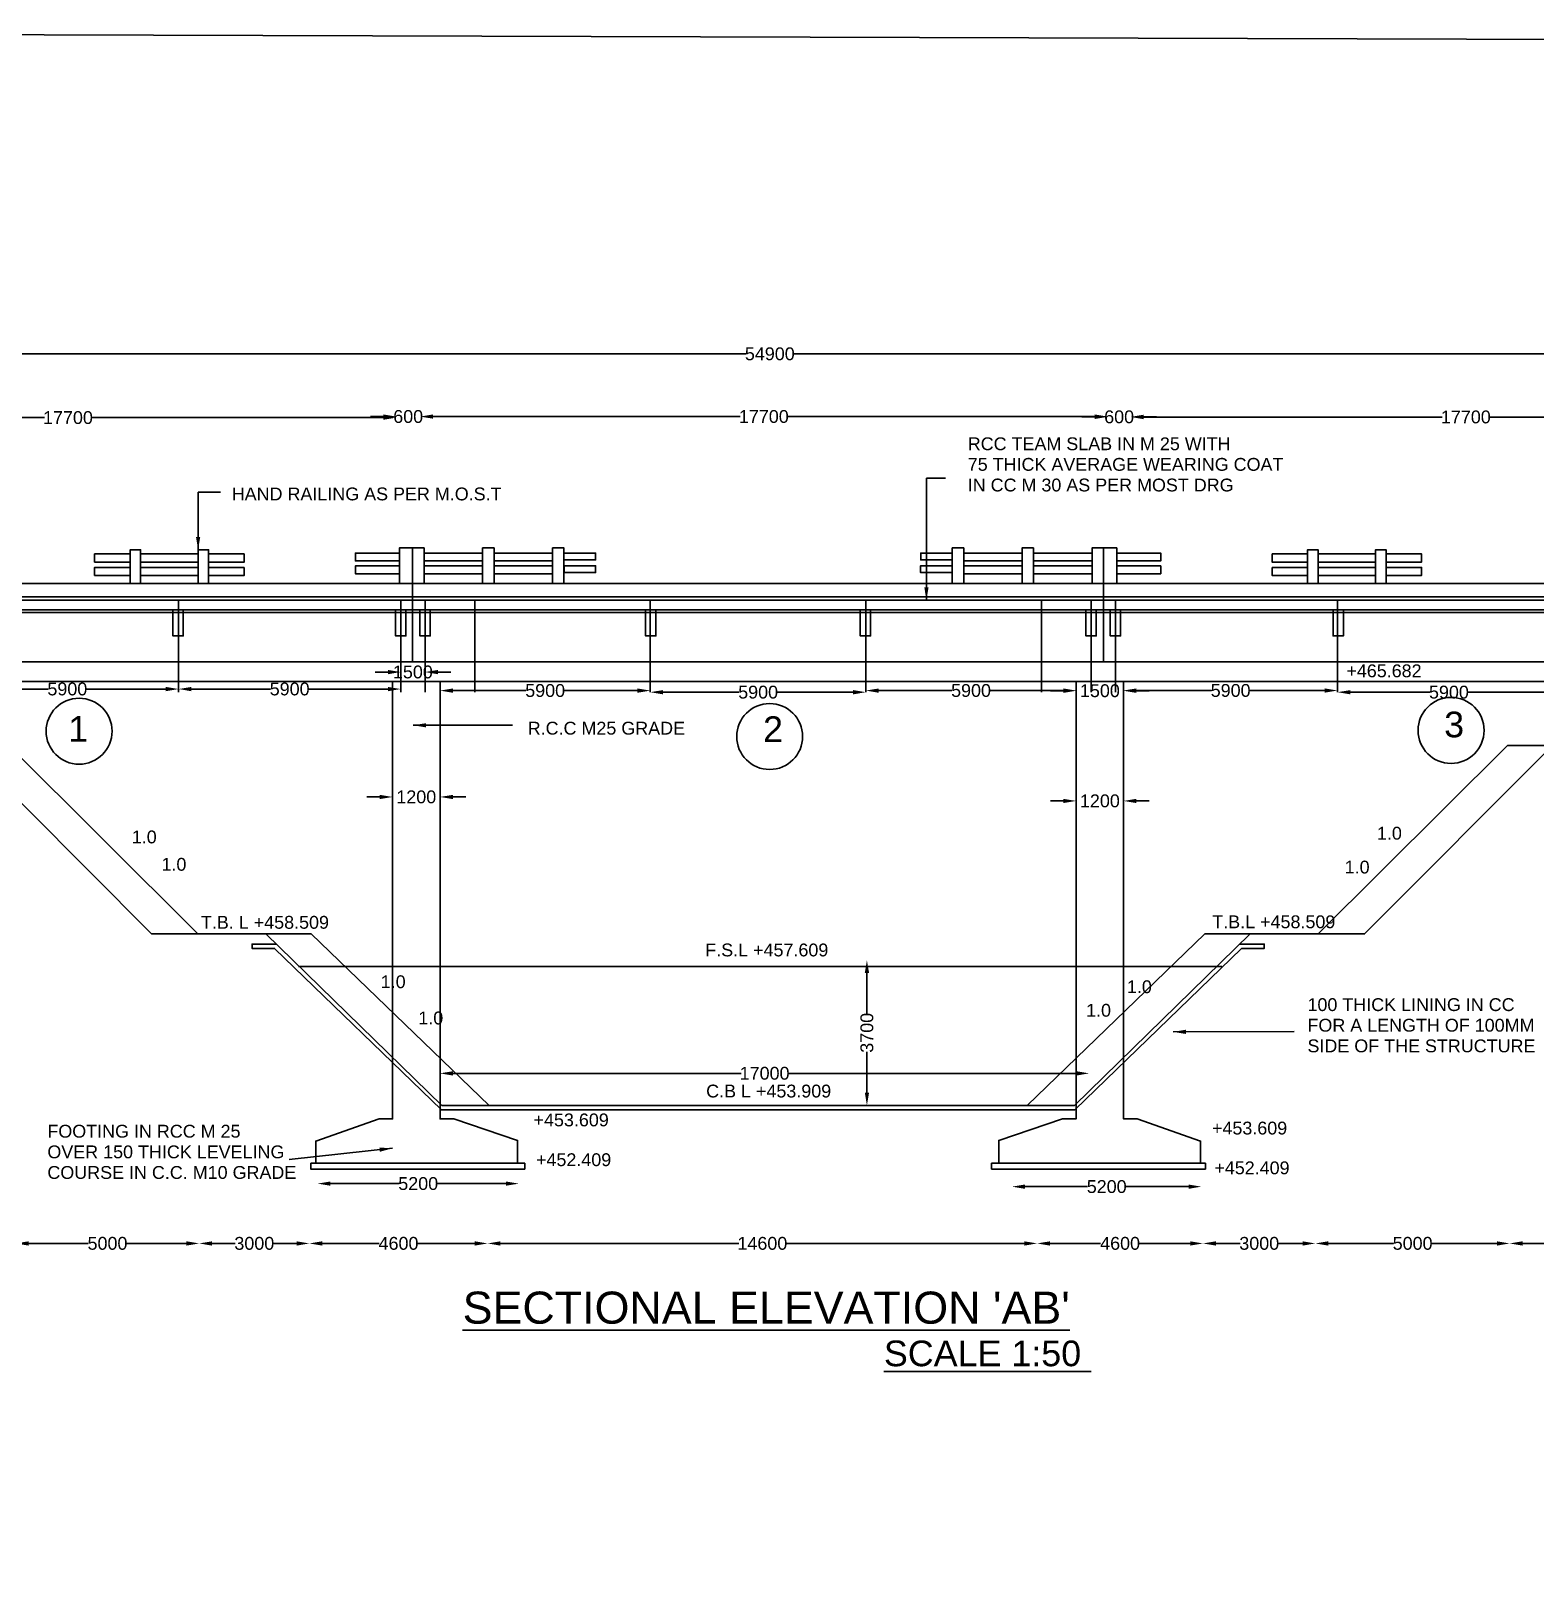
# Model space of a CAD drawing. Header units: millimetres. Extents: x 5124 to 2385548, y 2311 to 44314889.
# Drawn here: x 2377442 to 2379787, y 44312479 to 44314889 of the extents above; entities that cross this region are included whole.
import ezdxf

# ---------------------------------------------------------------- set-up
doc = ezdxf.new("R2010")
doc.units = ezdxf.units.MM
doc.header["$MEASUREMENT"] = 0
for name, color, linetype in [('DIMENSIONS', 7, 'Continuous'), ('DRAWING', 2, 'Continuous'), ('TEXT', 7, 'Continuous')]:
    doc.layers.add(name, color=color, linetype=linetype)
doc.styles.get("Standard").update_dxf_attribs({"font": 'arial.ttf', "height": 20})
doc.dimstyles.get("Standard").update_dxf_attribs({"dimtxt": 25, "dimasz": 20, "dimexe": 0.18, "dimexo": 0.0625, "dimgap": 0.09, "dimtad": 0, "dimdec": 0, "dimzin": 0, "dimdsep": 46, "dimtxsty": 'Standard', "dimcen": 0.09, "dimse1": 1, "dimse2": 1, "dimadec": 0, "dimazin": 0, "dimtfac": 1, "dimtdec": 0, "dimtofl": 0, "dimtmove": 0, "dimatfit": 3, "dimfxl": 1, "dimtolj": 1, "dimtzin": 0, "dimarcsym": 0})

# ---------------------------------------------------------------- blocks, each defined once
blk = doc.blocks.new('*D53')
at = {"layer": 'Defpoints', "color": 0, "transparency": 16777216}
for p in [(2376973.3, 44314381.4), (2380214.2, 44314385.5), (2380214.2, 44314381.4)]:
    blk.add_point(p, dxfattribs=at)
at = {"layer": 'DIMENSIONS', "color": 0, "lineweight": -2, "transparency": 16777216}
for p, q in [((2376993.3, 44314385.5), (2378556.1, 44314385.5)), ((2380194.2, 44314385.5), (2378631.4, 44314385.5))]:
    blk.add_line(p, q, dxfattribs=at)
at = {"layer": 'DIMENSIONS', "color": 0, "transparency": 16777216}
for points in [[(2376993.3, 44314388.8), (2376993.3, 44314382.2), (2376973.3, 44314385.5)], [(2380194.2, 44314388.8), (2380194.2, 44314382.2), (2380214.2, 44314385.5)]]:
    blk.add_solid(points, dxfattribs=at)
at = {"layer": 'DIMENSIONS', "color": 0, "transparency": 16777216, "insert": (2378593.7, 44314385.5), "char_height": 20, "attachment_point": 5}
blk.add_mtext('\\A1;54900', dxfattribs=at)
blk = doc.blocks.new('*D54')
at = {"layer": 'Defpoints', "color": 0, "transparency": 16777216}
for p in [(2376987.9, 44314283.5), (2378011.3, 44314286.1), (2378011.3, 44314283.5)]:
    blk.add_point(p, dxfattribs=at)
at = {"layer": 'DIMENSIONS', "color": 0, "lineweight": -2, "transparency": 16777216}
for p, q in [((2377007.9, 44314286.1), (2377462.8, 44314286.1)), ((2377991.3, 44314286.1), (2377536.3, 44314286.1))]:
    blk.add_line(p, q, dxfattribs=at)
at = {"layer": 'DIMENSIONS', "color": 0, "transparency": 16777216}
for points in [[(2377007.9, 44314289.5), (2377007.9, 44314282.8), (2376987.9, 44314286.1)], [(2377991.3, 44314289.5), (2377991.3, 44314282.8), (2378011.3, 44314286.1)]]:
    blk.add_solid(points, dxfattribs=at)
at = {"layer": 'DIMENSIONS', "color": 0, "transparency": 16777216, "insert": (2377499.6, 44314286.1), "char_height": 20, "attachment_point": 5}
blk.add_mtext('\\A1;17700', dxfattribs=at)
blk = doc.blocks.new('*D55')
at = {"layer": 'Defpoints', "color": 0, "transparency": 16777216}
for p in [(2378011.3, 44314283.5), (2378048.7, 44314287.8), (2378048.7, 44314283.5)]:
    blk.add_point(p, dxfattribs=at)
at = {"layer": 'DIMENSIONS', "color": 0, "lineweight": -2, "transparency": 16777216}
for p, q in [((2377991.3, 44314287.8), (2377971.3, 44314287.8)), ((2378068.7, 44314287.8), (2378088.7, 44314287.8))]:
    blk.add_line(p, q, dxfattribs=at)
at = {"layer": 'DIMENSIONS', "color": 0, "transparency": 16777216}
for points in [[(2377991.3, 44314291.1), (2377991.3, 44314284.5), (2378011.3, 44314287.8)], [(2378068.7, 44314291.1), (2378068.7, 44314284.5), (2378048.7, 44314287.8)]]:
    blk.add_solid(points, dxfattribs=at)
at = {"layer": 'DIMENSIONS', "color": 0, "transparency": 16777216, "insert": (2378030, 44314287.8), "char_height": 20, "attachment_point": 5}
blk.add_mtext('\\A1;600', dxfattribs=at)
blk = doc.blocks.new('*D56')
at = {"layer": 'Defpoints', "color": 0, "transparency": 16777216}
for p in [(2378048.7, 44314287.8), (2379120.1, 44314287.8), (2379120.1, 44314286.1)]:
    blk.add_point(p, dxfattribs=at)
at = {"layer": 'DIMENSIONS', "color": 0, "lineweight": -2, "transparency": 16777216}
for p, q in [((2378068.7, 44314287.8), (2378547.6, 44314287.8)), ((2379100.1, 44314287.8), (2378621.1, 44314287.8))]:
    blk.add_line(p, q, dxfattribs=at)
at = {"layer": 'DIMENSIONS', "color": 0, "transparency": 16777216}
for points in [[(2378068.7, 44314291.1), (2378068.7, 44314284.5), (2378048.7, 44314287.8)], [(2379100.1, 44314291.1), (2379100.1, 44314284.5), (2379120.1, 44314287.8)]]:
    blk.add_solid(points, dxfattribs=at)
at = {"layer": 'DIMENSIONS', "color": 0, "transparency": 16777216, "insert": (2378584.4, 44314287.8), "char_height": 20, "attachment_point": 5}
blk.add_mtext('\\A1;17700', dxfattribs=at)
blk = doc.blocks.new('*D57')
at = {"layer": 'Defpoints', "color": 0, "transparency": 16777216}
for p in [(2379120.1, 44314286.1), (2379156.6, 44314287.3), (2379156.6, 44314286.1)]:
    blk.add_point(p, dxfattribs=at)
at = {"layer": 'DIMENSIONS', "color": 0, "lineweight": -2, "transparency": 16777216}
for p, q in [((2379100.1, 44314287.3), (2379080.1, 44314287.3)), ((2379176.6, 44314287.3), (2379196.6, 44314287.3))]:
    blk.add_line(p, q, dxfattribs=at)
at = {"layer": 'DIMENSIONS', "color": 0, "transparency": 16777216}
for points in [[(2379100.1, 44314290.7), (2379100.1, 44314284), (2379120.1, 44314287.3)], [(2379176.6, 44314290.7), (2379176.6, 44314284), (2379156.6, 44314287.3)]]:
    blk.add_solid(points, dxfattribs=at)
at = {"layer": 'DIMENSIONS', "color": 0, "transparency": 16777216, "insert": (2379138.3, 44314287.3), "char_height": 20, "attachment_point": 5}
blk.add_mtext('\\A1;600', dxfattribs=at)
blk = doc.blocks.new('*D58')
at = {"layer": 'Defpoints', "color": 0, "transparency": 16777216}
for p in [(2379156.6, 44314286.1), (2380201.1, 44314287.1), (2380201.1, 44314286.1)]:
    blk.add_point(p, dxfattribs=at)
at = {"layer": 'DIMENSIONS', "color": 0, "lineweight": -2, "transparency": 16777216}
for p, q in [((2379176.6, 44314287.1), (2379642.1, 44314287.1)), ((2380181.1, 44314287.1), (2379715.6, 44314287.1))]:
    blk.add_line(p, q, dxfattribs=at)
at = {"layer": 'DIMENSIONS', "color": 0, "transparency": 16777216}
for points in [[(2379176.6, 44314290.4), (2379176.6, 44314283.7), (2379156.6, 44314287.1)], [(2380181.1, 44314290.4), (2380181.1, 44314283.7), (2380201.1, 44314287.1)]]:
    blk.add_solid(points, dxfattribs=at)
at = {"layer": 'DIMENSIONS', "color": 0, "transparency": 16777216, "insert": (2379678.8, 44314287.1), "char_height": 20, "attachment_point": 5}
blk.add_mtext('\\A1;17700', dxfattribs=at)
blk = doc.blocks.new('*D67')
at = {"layer": 'Defpoints', "color": 0, "transparency": 16777216}
for p in [(2377325.1, 44313863.1), (2377672.1, 44313863.1), (2377672.1, 44313858.2)]:
    blk.add_point(p, dxfattribs=at)
at = {"layer": 'DIMENSIONS', "color": 0, "lineweight": -2, "transparency": 16777216}
for p, q in [((2377345.1, 44313863.1), (2377468.7, 44313863.1)), ((2377652.1, 44313863.1), (2377528.5, 44313863.1))]:
    blk.add_line(p, q, dxfattribs=at)
at = {"layer": 'DIMENSIONS', "color": 0, "transparency": 16777216}
for points in [[(2377345.1, 44313866.4), (2377345.1, 44313859.7), (2377325.1, 44313863.1)], [(2377652.1, 44313866.4), (2377652.1, 44313859.7), (2377672.1, 44313863.1)]]:
    blk.add_solid(points, dxfattribs=at)
at = {"layer": 'DIMENSIONS', "color": 0, "transparency": 16777216, "insert": (2377498.6, 44313863.1), "char_height": 20, "attachment_point": 5}
blk.add_mtext('\\A1;5900', dxfattribs=at)
blk = doc.blocks.new('*D68')
at = {"layer": 'Defpoints', "color": 0, "transparency": 16777216}
for p in [(2377672.1, 44313863.1), (2378018.3, 44313863.1), (2378018.3, 44313863.1)]:
    blk.add_point(p, dxfattribs=at)
at = {"layer": 'DIMENSIONS', "color": 0, "lineweight": -2, "transparency": 16777216}
for p, q in [((2377692.1, 44313863.1), (2377815.3, 44313863.1)), ((2377998.3, 44313863.1), (2377875.1, 44313863.1))]:
    blk.add_line(p, q, dxfattribs=at)
at = {"layer": 'DIMENSIONS', "color": 0, "transparency": 16777216}
for points in [[(2377692.1, 44313866.4), (2377692.1, 44313859.7), (2377672.1, 44313863.1)], [(2377998.3, 44313866.4), (2377998.3, 44313859.7), (2378018.3, 44313863.1)]]:
    blk.add_solid(points, dxfattribs=at)
at = {"layer": 'DIMENSIONS', "color": 0, "transparency": 16777216, "insert": (2377845.2, 44313863.1), "char_height": 20, "attachment_point": 5}
blk.add_mtext('\\A1;5900', dxfattribs=at)
blk = doc.blocks.new('*D69')
at = {"layer": 'Defpoints', "color": 0, "transparency": 16777216}
for p in [(2378056.4, 44313889.6), (2378018.3, 44313863.1), (2378056.4, 44313863.1)]:
    blk.add_point(p, dxfattribs=at)
at = {"layer": 'DIMENSIONS', "color": 0, "lineweight": -2, "transparency": 16777216}
for p, q in [((2377998.3, 44313889.6), (2377978.3, 44313889.6)), ((2378076.4, 44313889.6), (2378096.4, 44313889.6))]:
    blk.add_line(p, q, dxfattribs=at)
at = {"layer": 'DIMENSIONS', "color": 0, "transparency": 16777216}
for points in [[(2377998.3, 44313892.9), (2377998.3, 44313886.2), (2378018.3, 44313889.6)], [(2378076.4, 44313892.9), (2378076.4, 44313886.2), (2378056.4, 44313889.6)]]:
    blk.add_solid(points, dxfattribs=at)
at = {"layer": 'DIMENSIONS', "color": 0, "transparency": 16777216, "insert": (2378037.3, 44313889.6), "char_height": 20, "attachment_point": 5}
blk.add_mtext('\\A1;1500', dxfattribs=at)
blk = doc.blocks.new('*D70')
at = {"layer": 'Defpoints', "color": 0, "transparency": 16777216}
for p in [(2378079.6, 44313875.1), (2378407.4, 44313875.1), (2378407.4, 44313860.7)]:
    blk.add_point(p, dxfattribs=at)
at = {"layer": 'DIMENSIONS', "color": 0, "lineweight": -2, "transparency": 16777216}
for p, q in [((2378099.6, 44313860.7), (2378213.6, 44313860.7)), ((2378387.4, 44313860.7), (2378273.4, 44313860.7))]:
    blk.add_line(p, q, dxfattribs=at)
at = {"layer": 'DIMENSIONS', "color": 0, "transparency": 16777216}
for points in [[(2378099.6, 44313864), (2378099.6, 44313857.3), (2378079.6, 44313860.7)], [(2378387.4, 44313864), (2378387.4, 44313857.3), (2378407.4, 44313860.7)]]:
    blk.add_solid(points, dxfattribs=at)
at = {"layer": 'DIMENSIONS', "color": 0, "transparency": 16777216, "insert": (2378243.5, 44313860.7), "char_height": 20, "attachment_point": 5}
blk.add_mtext('\\A1;5900', dxfattribs=at)
blk = doc.blocks.new('*D71')
at = {"layer": 'Defpoints', "color": 0, "transparency": 16777216}
for p in [(2378407.4, 44313860.7), (2378743.5, 44313860.7), (2378743.5, 44313858.2)]:
    blk.add_point(p, dxfattribs=at)
at = {"layer": 'DIMENSIONS', "color": 0, "lineweight": -2, "transparency": 16777216}
for p, q in [((2378427.4, 44313858.2), (2378545.6, 44313858.2)), ((2378723.5, 44313858.2), (2378605.4, 44313858.2))]:
    blk.add_line(p, q, dxfattribs=at)
at = {"layer": 'DIMENSIONS', "color": 0, "transparency": 16777216}
for points in [[(2378427.4, 44313861.5), (2378427.4, 44313854.8), (2378407.4, 44313858.2)], [(2378723.5, 44313861.5), (2378723.5, 44313854.8), (2378743.5, 44313858.2)]]:
    blk.add_solid(points, dxfattribs=at)
at = {"layer": 'DIMENSIONS', "color": 0, "transparency": 16777216, "insert": (2378575.5, 44313858.2), "char_height": 20, "attachment_point": 5}
blk.add_mtext('\\A1;5900', dxfattribs=at)
blk = doc.blocks.new('*D72')
at = {"layer": 'Defpoints', "color": 0, "transparency": 16777216}
for p in [(2379071.3, 44313860.7), (2378743.5, 44313858.2), (2379071.3, 44313858.2)]:
    blk.add_point(p, dxfattribs=at)
at = {"layer": 'DIMENSIONS', "color": 0, "lineweight": -2, "transparency": 16777216}
for p, q in [((2378763.5, 44313860.7), (2378877.5, 44313860.7)), ((2379051.3, 44313860.7), (2378937.3, 44313860.7))]:
    blk.add_line(p, q, dxfattribs=at)
at = {"layer": 'DIMENSIONS', "color": 0, "transparency": 16777216}
for points in [[(2378763.5, 44313864), (2378763.5, 44313857.3), (2378743.5, 44313860.7)], [(2379051.3, 44313864), (2379051.3, 44313857.3), (2379071.3, 44313860.7)]]:
    blk.add_solid(points, dxfattribs=at)
at = {"layer": 'DIMENSIONS', "color": 0, "transparency": 16777216, "insert": (2378907.4, 44313860.7), "char_height": 20, "attachment_point": 5}
blk.add_mtext('\\A1;5900', dxfattribs=at)
blk = doc.blocks.new('*D73')
at = {"layer": 'Defpoints', "color": 0, "transparency": 16777216}
for p in [(2379145.3, 44313860.4), (2379071.3, 44313858.2), (2379145.3, 44313858.2)]:
    blk.add_point(p, dxfattribs=at)
at = {"layer": 'DIMENSIONS', "color": 0, "lineweight": -2, "transparency": 16777216}
for p, q in [((2379051.3, 44313860.4), (2379031.3, 44313860.4)), ((2379165.3, 44313860.4), (2379185.3, 44313860.4))]:
    blk.add_line(p, q, dxfattribs=at)
at = {"layer": 'DIMENSIONS', "color": 0, "transparency": 16777216}
for points in [[(2379051.3, 44313863.7), (2379051.3, 44313857.1), (2379071.3, 44313860.4)], [(2379165.3, 44313863.7), (2379165.3, 44313857.1), (2379145.3, 44313860.4)]]:
    blk.add_solid(points, dxfattribs=at)
at = {"layer": 'DIMENSIONS', "color": 0, "transparency": 16777216, "insert": (2379108.3, 44313860.4), "char_height": 20, "attachment_point": 5}
blk.add_mtext('\\A1;1500', dxfattribs=at)
blk = doc.blocks.new('*D74')
at = {"layer": 'Defpoints', "color": 0, "transparency": 16777216}
for p in [(2379145.3, 44313860.4), (2379478.9, 44313860.8), (2379478.9, 44313860.4)]:
    blk.add_point(p, dxfattribs=at)
at = {"layer": 'DIMENSIONS', "color": 0, "lineweight": -2, "transparency": 16777216}
for p, q in [((2379165.3, 44313860.8), (2379282.2, 44313860.8)), ((2379458.9, 44313860.8), (2379342, 44313860.8))]:
    blk.add_line(p, q, dxfattribs=at)
at = {"layer": 'DIMENSIONS', "color": 0, "transparency": 16777216}
for points in [[(2379165.3, 44313864.1), (2379165.3, 44313857.5), (2379145.3, 44313860.8)], [(2379458.9, 44313864.1), (2379458.9, 44313857.5), (2379478.9, 44313860.8)]]:
    blk.add_solid(points, dxfattribs=at)
at = {"layer": 'DIMENSIONS', "color": 0, "transparency": 16777216, "insert": (2379312.1, 44313860.8), "char_height": 20, "attachment_point": 5}
blk.add_mtext('\\A1;5900', dxfattribs=at)
blk = doc.blocks.new('*D75')
at = {"layer": 'Defpoints', "color": 0, "transparency": 16777216}
for p in [(2379478.9, 44313860.8), (2379825.9, 44313860.8), (2379825.9, 44313858.2)]:
    blk.add_point(p, dxfattribs=at)
at = {"layer": 'DIMENSIONS', "color": 0, "lineweight": -2, "transparency": 16777216}
for p, q in [((2379498.9, 44313858.2), (2379622.4, 44313858.2)), ((2379805.9, 44313858.2), (2379682.3, 44313858.2))]:
    blk.add_line(p, q, dxfattribs=at)
at = {"layer": 'DIMENSIONS', "color": 0, "transparency": 16777216}
for points in [[(2379498.9, 44313861.5), (2379498.9, 44313854.8), (2379478.9, 44313858.2)], [(2379805.9, 44313861.5), (2379805.9, 44313854.8), (2379825.9, 44313858.2)]]:
    blk.add_solid(points, dxfattribs=at)
at = {"layer": 'DIMENSIONS', "color": 0, "transparency": 16777216, "insert": (2379652.4, 44313858.2), "char_height": 20, "attachment_point": 5}
blk.add_mtext('\\A1;5900', dxfattribs=at)
blk = doc.blocks.new('*D156')
at = {"layer": 'Defpoints', "color": 0, "transparency": 16777216}
for p in [(2377418.3, 44313000.4), (2377704.2, 44313000.4), (2377704.2, 44312999)]:
    blk.add_point(p, dxfattribs=at)
at = {"layer": 'DIMENSIONS', "color": 0, "lineweight": -2, "transparency": 16777216}
for p, q in [((2377438.3, 44312999), (2377531.3, 44312999)), ((2377684.2, 44312999), (2377591.2, 44312999))]:
    blk.add_line(p, q, dxfattribs=at)
at = {"layer": 'DIMENSIONS', "color": 0, "transparency": 16777216}
for points in [[(2377438.3, 44313002.3), (2377438.3, 44312995.6), (2377418.3, 44312999)], [(2377684.2, 44313002.3), (2377684.2, 44312995.6), (2377704.2, 44312999)]]:
    blk.add_solid(points, dxfattribs=at)
at = {"layer": 'DIMENSIONS', "color": 0, "transparency": 16777216, "insert": (2377561.2, 44312999), "char_height": 20, "attachment_point": 5}
blk.add_mtext('\\A1;5000', dxfattribs=at)
blk = doc.blocks.new('*D157')
at = {"layer": 'Defpoints', "color": 0, "transparency": 16777216}
for p in [(2377704.2, 44312999), (2377876, 44312999), (2377876, 44312999)]:
    blk.add_point(p, dxfattribs=at)
at = {"layer": 'DIMENSIONS', "color": 0, "lineweight": -2, "transparency": 16777216}
for p, q in [((2377724.2, 44312999), (2377760.2, 44312999)), ((2377856, 44312999), (2377820.1, 44312999))]:
    blk.add_line(p, q, dxfattribs=at)
at = {"layer": 'DIMENSIONS', "color": 0, "transparency": 16777216}
for points in [[(2377724.2, 44313002.3), (2377724.2, 44312995.6), (2377704.2, 44312999)], [(2377856, 44313002.3), (2377856, 44312995.6), (2377876, 44312999)]]:
    blk.add_solid(points, dxfattribs=at)
at = {"layer": 'DIMENSIONS', "color": 0, "transparency": 16777216, "insert": (2377790.1, 44312999), "char_height": 20, "attachment_point": 5}
blk.add_mtext('\\A1;3000', dxfattribs=at)
blk = doc.blocks.new('*D158')
at = {"layer": 'Defpoints', "color": 0, "transparency": 16777216}
for p in [(2377876, 44312999), (2378153.8, 44312999), (2378153.8, 44312999)]:
    blk.add_point(p, dxfattribs=at)
at = {"layer": 'DIMENSIONS', "color": 0, "lineweight": -2, "transparency": 16777216}
for p, q in [((2377896, 44312999), (2377984.6, 44312999)), ((2378133.8, 44312999), (2378045.2, 44312999))]:
    blk.add_line(p, q, dxfattribs=at)
at = {"layer": 'DIMENSIONS', "color": 0, "transparency": 16777216}
for points in [[(2377896, 44313002.3), (2377896, 44312995.6), (2377876, 44312999)], [(2378133.8, 44313002.3), (2378133.8, 44312995.6), (2378153.8, 44312999)]]:
    blk.add_solid(points, dxfattribs=at)
at = {"layer": 'DIMENSIONS', "color": 0, "transparency": 16777216, "insert": (2378014.9, 44312999), "char_height": 20, "attachment_point": 5}
blk.add_mtext('\\A1;4600', dxfattribs=at)
blk = doc.blocks.new('*D159')
at = {"layer": 'Defpoints', "color": 0, "transparency": 16777216}
for p in [(2378153.8, 44312999), (2379010.5, 44312999), (2379010.5, 44312999)]:
    blk.add_point(p, dxfattribs=at)
at = {"layer": 'DIMENSIONS', "color": 0, "lineweight": -2, "transparency": 16777216}
for p, q in [((2378173.8, 44312999), (2378545.4, 44312999)), ((2378990.5, 44312999), (2378618.9, 44312999))]:
    blk.add_line(p, q, dxfattribs=at)
at = {"layer": 'DIMENSIONS', "color": 0, "transparency": 16777216}
for points in [[(2378173.8, 44313002.3), (2378173.8, 44312995.6), (2378153.8, 44312999)], [(2378990.5, 44313002.3), (2378990.5, 44312995.6), (2379010.5, 44312999)]]:
    blk.add_solid(points, dxfattribs=at)
at = {"layer": 'DIMENSIONS', "color": 0, "transparency": 16777216, "insert": (2378582.1, 44312999), "char_height": 20, "attachment_point": 5}
blk.add_mtext('\\A1;14600', dxfattribs=at)
blk = doc.blocks.new('*D160')
at = {"layer": 'Defpoints', "color": 0, "transparency": 16777216}
for p in [(2379010.5, 44312999), (2379269.1, 44312999), (2379269.1, 44312999)]:
    blk.add_point(p, dxfattribs=at)
at = {"layer": 'DIMENSIONS', "color": 0, "lineweight": -2, "transparency": 16777216}
for p, q in [((2379030.5, 44312999), (2379109.5, 44312999)), ((2379249.1, 44312999), (2379170.1, 44312999))]:
    blk.add_line(p, q, dxfattribs=at)
at = {"layer": 'DIMENSIONS', "color": 0, "transparency": 16777216}
for points in [[(2379030.5, 44313002.3), (2379030.5, 44312995.6), (2379010.5, 44312999)], [(2379249.1, 44313002.3), (2379249.1, 44312995.6), (2379269.1, 44312999)]]:
    blk.add_solid(points, dxfattribs=at)
at = {"layer": 'DIMENSIONS', "color": 0, "transparency": 16777216, "insert": (2379139.8, 44312999), "char_height": 20, "attachment_point": 5}
blk.add_mtext('\\A1;4600', dxfattribs=at)
blk = doc.blocks.new('*D161')
at = {"layer": 'Defpoints', "color": 0, "transparency": 16777216}
for p in [(2379269.1, 44312999), (2379444.3, 44312999), (2379444.3, 44312999)]:
    blk.add_point(p, dxfattribs=at)
at = {"layer": 'DIMENSIONS', "color": 0, "lineweight": -2, "transparency": 16777216}
for p, q in [((2379289.1, 44312999), (2379326.8, 44312999)), ((2379424.3, 44312999), (2379386.6, 44312999))]:
    blk.add_line(p, q, dxfattribs=at)
at = {"layer": 'DIMENSIONS', "color": 0, "transparency": 16777216}
for points in [[(2379289.1, 44313002.3), (2379289.1, 44312995.6), (2379269.1, 44312999)], [(2379424.3, 44313002.3), (2379424.3, 44312995.6), (2379444.3, 44312999)]]:
    blk.add_solid(points, dxfattribs=at)
at = {"layer": 'DIMENSIONS', "color": 0, "transparency": 16777216, "insert": (2379356.7, 44312999), "char_height": 20, "attachment_point": 5}
blk.add_mtext('\\A1;3000', dxfattribs=at)
blk = doc.blocks.new('*D162')
at = {"layer": 'Defpoints', "color": 0, "transparency": 16777216}
for p in [(2379444.3, 44312999), (2379747.2, 44312999), (2379747.2, 44312999)]:
    blk.add_point(p, dxfattribs=at)
at = {"layer": 'DIMENSIONS', "color": 0, "lineweight": -2, "transparency": 16777216}
for p, q in [((2379464.3, 44312999), (2379565.9, 44312999)), ((2379727.2, 44312999), (2379625.7, 44312999))]:
    blk.add_line(p, q, dxfattribs=at)
at = {"layer": 'DIMENSIONS', "color": 0, "transparency": 16777216}
for points in [[(2379464.3, 44313002.3), (2379464.3, 44312995.6), (2379444.3, 44312999)], [(2379727.2, 44313002.3), (2379727.2, 44312995.6), (2379747.2, 44312999)]]:
    blk.add_solid(points, dxfattribs=at)
at = {"layer": 'DIMENSIONS', "color": 0, "transparency": 16777216, "insert": (2379595.8, 44312999), "char_height": 20, "attachment_point": 5}
blk.add_mtext('\\A1;5000', dxfattribs=at)
blk = doc.blocks.new('*D163')
at = {"layer": 'Defpoints', "color": 0, "transparency": 16777216}
for p in [(2379747.2, 44312999), (2379918.8, 44312999), (2379918.8, 44312999)]:
    blk.add_point(p, dxfattribs=at)
at = {"layer": 'DIMENSIONS', "color": 0, "lineweight": -2, "transparency": 16777216}
for p, q in [((2379767.2, 44312999), (2379803.1, 44312999)), ((2379898.8, 44312999), (2379862.9, 44312999))]:
    blk.add_line(p, q, dxfattribs=at)
at = {"layer": 'DIMENSIONS', "color": 0, "transparency": 16777216}
for points in [[(2379767.2, 44313002.3), (2379767.2, 44312995.6), (2379747.2, 44312999)], [(2379898.8, 44313002.3), (2379898.8, 44312995.6), (2379918.8, 44312999)]]:
    blk.add_solid(points, dxfattribs=at)
at = {"layer": 'DIMENSIONS', "color": 0, "transparency": 16777216, "insert": (2379833, 44312999), "char_height": 20, "attachment_point": 5}
blk.add_mtext('\\A1;3000', dxfattribs=at)
blk = doc.blocks.new('*D165')
at = {"layer": 'Defpoints', "color": 0, "transparency": 16777216}
for p in [(2378971.4, 44313089), (2379266.5, 44313089), (2379266.5, 44313087.5)]:
    blk.add_point(p, dxfattribs=at)
at = {"layer": 'DIMENSIONS', "color": 0, "lineweight": -2, "transparency": 16777216}
for p, q in [((2378991.4, 44313087.5), (2379089, 44313087.5)), ((2379246.5, 44313087.5), (2379148.9, 44313087.5))]:
    blk.add_line(p, q, dxfattribs=at)
at = {"layer": 'DIMENSIONS', "color": 0, "transparency": 16777216}
for points in [[(2378991.4, 44313090.8), (2378991.4, 44313084.1), (2378971.4, 44313087.5)], [(2379246.5, 44313090.8), (2379246.5, 44313084.1), (2379266.5, 44313087.5)]]:
    blk.add_solid(points, dxfattribs=at)
at = {"layer": 'DIMENSIONS', "color": 0, "transparency": 16777216, "insert": (2379118.9, 44313087.5), "char_height": 20, "attachment_point": 5}
blk.add_mtext('\\A1;5200', dxfattribs=at)
blk = doc.blocks.new('*D166')
at = {"layer": 'Defpoints', "color": 0, "transparency": 16777216}
for p in [(2378005.6, 44313694.9), (2378079.6, 44313694.9), (2378079.6, 44313694.9)]:
    blk.add_point(p, dxfattribs=at)
at = {"layer": 'DIMENSIONS', "color": 0, "lineweight": -2, "transparency": 16777216}
for p, q in [((2377985.6, 44313694.9), (2377965.6, 44313694.9)), ((2378099.6, 44313694.9), (2378119.6, 44313694.9))]:
    blk.add_line(p, q, dxfattribs=at)
at = {"layer": 'DIMENSIONS', "color": 0, "transparency": 16777216}
for points in [[(2377985.6, 44313698.2), (2377985.6, 44313691.6), (2378005.6, 44313694.9)], [(2378099.6, 44313698.2), (2378099.6, 44313691.6), (2378079.6, 44313694.9)]]:
    blk.add_solid(points, dxfattribs=at)
at = {"layer": 'DIMENSIONS', "color": 0, "transparency": 16777216, "insert": (2378042.6, 44313694.9), "char_height": 20, "attachment_point": 5}
blk.add_mtext('\\A1;1200', dxfattribs=at)
blk = doc.blocks.new('*D168')
at = {"layer": 'Defpoints', "color": 0, "transparency": 16777216}
for p in [(2377888.8, 44313092.2), (2378202.3, 44313092.2), (2378202.3, 44313092.2)]:
    blk.add_point(p, dxfattribs=at)
at = {"layer": 'DIMENSIONS', "color": 0, "lineweight": -2, "transparency": 16777216}
for p, q in [((2377908.8, 44313092.2), (2378015.7, 44313092.2)), ((2378182.3, 44313092.2), (2378075.5, 44313092.2))]:
    blk.add_line(p, q, dxfattribs=at)
at = {"layer": 'DIMENSIONS', "color": 0, "transparency": 16777216}
for points in [[(2377908.8, 44313095.6), (2377908.8, 44313088.9), (2377888.8, 44313092.2)], [(2378182.3, 44313095.6), (2378182.3, 44313088.9), (2378202.3, 44313092.2)]]:
    blk.add_solid(points, dxfattribs=at)
at = {"layer": 'DIMENSIONS', "color": 0, "transparency": 16777216, "insert": (2378045.6, 44313092.2), "char_height": 20, "attachment_point": 5}
blk.add_mtext('\\A1;5200', dxfattribs=at)
blk = doc.blocks.new('*D170')
at = {"layer": 'Defpoints', "color": 0, "transparency": 16777216}
for p in [(2379071.3, 44313696.8), (2379145.3, 44313696.8), (2379145.3, 44313688.7)]:
    blk.add_point(p, dxfattribs=at)
at = {"layer": 'DIMENSIONS', "color": 0, "lineweight": -2, "transparency": 16777216}
for p, q in [((2379051.3, 44313688.7), (2379031.3, 44313688.7)), ((2379165.3, 44313688.7), (2379185.3, 44313688.7))]:
    blk.add_line(p, q, dxfattribs=at)
at = {"layer": 'DIMENSIONS', "color": 0, "transparency": 16777216}
for points in [[(2379051.3, 44313692), (2379051.3, 44313685.4), (2379071.3, 44313688.7)], [(2379165.3, 44313692), (2379165.3, 44313685.4), (2379145.3, 44313688.7)]]:
    blk.add_solid(points, dxfattribs=at)
at = {"layer": 'DIMENSIONS', "color": 0, "transparency": 16777216, "insert": (2379108.3, 44313688.7), "char_height": 20, "attachment_point": 5}
blk.add_mtext('\\A1;1200', dxfattribs=at)
blk = doc.blocks.new('*D173')
at = {"layer": 'Defpoints', "color": 0, "transparency": 16777216}
for p in [(2379091.7, 44313264.1), (2379091.7, 44313260.4), (2378079.6, 44313254.3)]:
    blk.add_point(p, dxfattribs=at)
at = {"layer": 'DIMENSIONS', "color": 0, "lineweight": -2, "transparency": 16777216}
for p, q in [((2378099.6, 44313264.1), (2378548.9, 44313264.1)), ((2379071.7, 44313264.1), (2378622.4, 44313264.1))]:
    blk.add_line(p, q, dxfattribs=at)
at = {"layer": 'DIMENSIONS', "color": 0, "transparency": 16777216}
for points in [[(2378099.6, 44313267.4), (2378099.6, 44313260.7), (2378079.6, 44313264.1)], [(2379071.7, 44313267.4), (2379071.7, 44313260.7), (2379091.7, 44313264.1)]]:
    blk.add_solid(points, dxfattribs=at)
at = {"layer": 'DIMENSIONS', "color": 0, "transparency": 16777216, "insert": (2378585.6, 44313264.1), "char_height": 20, "attachment_point": 5}
blk.add_mtext('\\A1;17000', dxfattribs=at)
blk = doc.blocks.new('*D174')
at = {"layer": 'Defpoints', "color": 0, "transparency": 16777216}
for p in [(2378745.1, 44313440.5), (2378745.1, 44313440.5), (2378745.1, 44313214.2)]:
    blk.add_point(p, dxfattribs=at)
at = {"layer": 'DIMENSIONS', "color": 0, "lineweight": -2, "transparency": 16777216}
for p, q in [((2378745.1, 44313420.5), (2378745.1, 44313357.3)), ((2378745.1, 44313234.2), (2378745.1, 44313297.4))]:
    blk.add_line(p, q, dxfattribs=at)
at = {"layer": 'DIMENSIONS', "color": 0, "transparency": 16777216}
for points in [[(2378741.8, 44313420.5), (2378748.5, 44313420.5), (2378745.1, 44313440.5)], [(2378741.8, 44313234.2), (2378748.5, 44313234.2), (2378745.1, 44313214.2)]]:
    blk.add_solid(points, dxfattribs=at)
at = {"layer": 'DIMENSIONS', "color": 0, "transparency": 16777216, "insert": (2378745.1, 44313327.3), "char_height": 20, "attachment_point": 5, "rotation": 90}
blk.add_mtext('\\A1;3700', dxfattribs=at)

msp = doc.modelspace()

# ---------------------------------------------------------------- linework, layer by layer
at = {"layer": 'DIMENSIONS'}
msp.add_lwpolyline([(2377858.8, 44313430.4), (2379298.3, 44313430.4)], dxfattribs=at)
at = {"layer": 'DIMENSIONS', "color": 0}
for centre in [(2377516.9, 44313797.4), (2378593.5, 44313789.1), (2379655.7, 44313798.7)]:
    msp.add_circle(centre, 51.4, dxfattribs=at)
at = {"layer": 'DRAWING', "color": 0}
for points in [[(2375415.1, 44314888.9), (2385479.1, 44314858.4), (2385479.1, 44308548.7), (2375415.1, 44308579.2)], [(2377596.6, 44314027.6), (2377612.9, 44314027.6), (2377612.9, 44314080.1), (2377596.6, 44314080.1)], [(2377702.5, 44314027.6), (2377718.8, 44314027.6), (2377718.8, 44314080.1), (2377702.5, 44314080.1)], [(2378036.9, 44314083.2), (2378016.2, 44314083.2), (2378016.2, 44314027.6), (2378036.9, 44314027.6)], [(2378036.9, 44314083.2), (2378054.8, 44314083.2), (2378054.8, 44314027.6), (2378036.9, 44314027.6)], [(2378145.9, 44314083.2), (2378163.8, 44314083.2), (2378163.8, 44314027.6), (2378145.9, 44314027.6)], [(2378254.9, 44314083.1), (2378272.8, 44314083.1), (2378272.8, 44314027.6), (2378254.9, 44314027.6)], [(2378896, 44314083.1), (2378878.1, 44314083.1), (2378878.1, 44314027.6), (2378896, 44314027.6)], [(2379005, 44314083.2), (2378987.1, 44314083.2), (2378987.1, 44314027.6), (2379005, 44314027.6)], [(2379114, 44314083.2), (2379096.1, 44314083.2), (2379096.1, 44314027.6), (2379114, 44314027.6)], [(2379114, 44314083.2), (2379134.7, 44314083.2), (2379134.7, 44314027.6), (2379114, 44314027.6)], [(2379448.5, 44314027.6), (2379432.1, 44314027.6), (2379432.1, 44314080.1), (2379448.5, 44314080.1)], [(2379554.4, 44314027.6), (2379538, 44314027.6), (2379538, 44314080.1), (2379554.4, 44314080.1)], [(2377596.6, 44314073.7), (2377541.1, 44314073.7), (2377541.1, 44314061.1), (2377596.6, 44314061.1)], [(2377596.6, 44314052.8), (2377541.1, 44314052.8), (2377541.1, 44314040.1), (2377596.6, 44314040.1)], [(2377774.3, 44314073.7), (2377718.8, 44314073.7), (2377718.8, 44314061.1), (2377774.3, 44314061.1)], [(2377774.3, 44314052.8), (2377718.8, 44314052.8), (2377718.8, 44314040.1), (2377774.3, 44314040.1)], [(2378016.2, 44314075.1), (2377947.8, 44314075.1), (2377947.8, 44314062.9), (2378016.2, 44314062.9)], [(2378016.2, 44314054.9), (2377947.8, 44314054.9), (2377947.8, 44314042.7), (2378016.2, 44314042.7)], [(2378145.9, 44314075.1), (2378054.8, 44314075.1), (2378054.8, 44314062.9), (2378145.9, 44314062.9)], [(2378145.9, 44314055.4), (2378054.8, 44314054.9), (2378054.8, 44314042.7), (2378145.9, 44314042.7)], [(2378254.9, 44314075.1), (2378163.8, 44314075.1), (2378163.8, 44314062.9), (2378254.9, 44314062.9)], [(2378254.9, 44314055.4), (2378163.8, 44314054.9), (2378163.8, 44314042.7), (2378254.9, 44314042.7)], [(2378272.8, 44314075.1), (2378322, 44314075.1), (2378322, 44314064.3), (2378272.8, 44314064.3)], [(2378272.9, 44314055.4), (2378322.1, 44314055.4), (2378322.1, 44314044.6), (2378272.9, 44314044.6)], [(2378878, 44314055.4), (2378828.8, 44314055.4), (2378828.8, 44314044.6), (2378878, 44314044.6)], [(2378878.1, 44314075.1), (2378828.9, 44314075.1), (2378828.9, 44314064.3), (2378878.1, 44314064.3)], [(2378896, 44314075.1), (2378987.1, 44314075.1), (2378987.1, 44314062.9), (2378896, 44314062.9)], [(2378896, 44314055.4), (2378987.1, 44314054.9), (2378987.1, 44314042.7), (2378896, 44314042.7)], [(2379005, 44314075.1), (2379096.1, 44314075.1), (2379096.1, 44314062.9), (2379005, 44314062.9)], [(2379005, 44314055.4), (2379096.1, 44314054.9), (2379096.1, 44314042.7), (2379005, 44314042.7)], [(2379134.7, 44314075.1), (2379203.2, 44314075.1), (2379203.2, 44314062.9), (2379134.7, 44314062.9)], [(2379134.7, 44314054.9), (2379203.2, 44314054.9), (2379203.2, 44314042.7), (2379134.7, 44314042.7)], [(2379376.7, 44314073.7), (2379432.1, 44314073.7), (2379432.1, 44314061.1), (2379376.7, 44314061.1)], [(2379376.7, 44314052.8), (2379432.1, 44314052.8), (2379432.1, 44314040.1), (2379376.7, 44314040.1)], [(2379554.4, 44314073.7), (2379609.8, 44314073.7), (2379609.8, 44314061.1), (2379554.4, 44314061.1)], [(2379554.4, 44314052.8), (2379609.8, 44314052.8), (2379609.8, 44314040.1), (2379554.4, 44314040.1)], [(2377663.1, 44313986.8), (2377679.2, 44313986.8), (2377679.2, 44313946), (2377663.1, 44313946)], [(2378010.4, 44313986.8), (2378026.5, 44313986.8), (2378026.5, 44313946), (2378010.4, 44313946)], [(2378048.3, 44313986.8), (2378064.3, 44313986.8), (2378064.3, 44313946), (2378048.3, 44313946)], [(2378400.1, 44313986.8), (2378416.2, 44313986.8), (2378416.2, 44313946), (2378400.1, 44313946)], [(2378750.8, 44313986.8), (2378734.8, 44313986.8), (2378734.8, 44313946), (2378750.8, 44313946)], [(2379102.7, 44313986.8), (2379086.6, 44313986.8), (2379086.6, 44313946), (2379102.7, 44313946)], [(2379140.5, 44313986.8), (2379124.5, 44313986.8), (2379124.5, 44313946), (2379140.5, 44313946)], [(2379487.8, 44313986.8), (2379471.8, 44313986.8), (2379471.8, 44313946), (2379487.8, 44313946)], [(2377878.1, 44313124.1), (2378211.6, 44313124.1), (2378211.6, 44313114.9), (2377878.1, 44313114.9)], [(2379272.9, 44313124.1), (2378939.4, 44313124.1), (2378939.4, 44313114.9), (2379272.9, 44313114.9)]]:
    msp.add_lwpolyline(points, close=True, dxfattribs=at)
for points in [[(2378036.9, 44313905.4), (2378036.9, 44314083.2)], [(2379114, 44313905.4), (2379114, 44314083.2)], [(2376728.6, 44314006.8), (2376728.6, 44313956.4), (2376937, 44313956.4), (2376937, 44314065.7), (2376974.2, 44314065.7), (2376974.2, 44313905.4), (2378575.5, 44313905.4)], [(2377612.9, 44314073.7), (2377702.5, 44314073.7)], [(2377612.9, 44314061.1), (2377702.5, 44314061.1)], [(2377612.9, 44314052.8), (2377702.5, 44314052.8)], [(2380422.4, 44314006.8), (2380422.4, 44313956.4), (2380214, 44313956.4), (2380214, 44314065.7), (2380176.7, 44314065.7), (2380176.7, 44313905.4), (2378575.5, 44313905.4)], [(2379538, 44314073.7), (2379448.5, 44314073.7)], [(2379538, 44314061.1), (2379448.5, 44314061.1)], [(2379538, 44314052.8), (2379448.5, 44314052.8)], [(2377612.9, 44314040.1), (2377702.5, 44314040.1)], [(2379538, 44314040.1), (2379448.5, 44314040.1)], [(2375952.4, 44314006.8), (2378575.5, 44314006.8)], [(2376826.3, 44314006.8), (2377178, 44313774.9), (2377337.2, 44313774.9), (2377630, 44313481.3), (2377808.3, 44313481.3), (2378082.4, 44313214.2), (2378575.5, 44313214.2)], [(2376974.2, 44314027.6), (2378575.5, 44314027.6)], [(2380176.7, 44314027.6), (2378575.5, 44314027.6)], [(2381198.6, 44314006.8), (2378575.5, 44314006.8)], [(2380324.6, 44314006.8), (2379972.9, 44313774.9), (2379813.8, 44313774.9), (2379520.9, 44313481.3), (2379342.7, 44313481.3), (2379068.6, 44313214.2), (2378575.5, 44313214.2)], [(2376974.2, 44314001.5), (2378575.5, 44314001.5)], [(2376974.2, 44313986.8), (2378575.5, 44313986.8)], [(2377051.1, 44313986.8), (2377051.1, 44313982.5), (2378575.5, 44313982.5)], [(2377672.1, 44314001.5), (2377672.1, 44313858.2)], [(2378018.3, 44314001.5), (2378018.3, 44313858.2)], [(2378056.4, 44314001.5), (2378056.4, 44313858.2)], [(2378133.7, 44314001.5), (2378133.7, 44313858.2)], [(2378407.4, 44314001.5), (2378407.4, 44313858.2)], [(2380176.7, 44314001.5), (2378575.5, 44314001.5)], [(2380176.7, 44313986.8), (2378575.5, 44313986.8)], [(2380099.9, 44313986.8), (2380099.9, 44313982.5), (2378575.5, 44313982.5)], [(2378743.5, 44314001.5), (2378743.5, 44313858.2)], [(2379017.3, 44314001.5), (2379017.3, 44313858.2)], [(2379094.5, 44314001.5), (2379094.5, 44313858.2)], [(2379132.7, 44314001.5), (2379132.7, 44313858.2)], [(2379478.9, 44314001.5), (2379478.9, 44313858.2)], [(2376937, 44313875.1), (2378575.5, 44313875.1)], [(2377885.8, 44313124.1), (2377885.8, 44313158.5), (2377984.5, 44313193.1), (2378005.6, 44313193.1), (2378005.6, 44313875.1)], [(2378200.5, 44313124.1), (2378200.5, 44313159.6), (2378100.9, 44313193.1), (2378079.6, 44313193.1), (2378079.6, 44313875.1)], [(2380214, 44313875.1), (2378575.5, 44313875.1)], [(2378950.5, 44313124.1), (2378950.5, 44313159.6), (2379050, 44313193.1), (2379071.3, 44313193.1), (2379071.3, 44313875.1)], [(2379265.2, 44313124.1), (2379265.2, 44313158.5), (2379166.5, 44313193.1), (2379145.3, 44313193.1), (2379145.3, 44313875.1)], [(2377337.2, 44313774.9), (2377407.2, 44313774.9), (2377702.2, 44313481.3)], [(2379813.8, 44313774.9), (2379743.7, 44313774.9), (2379448.8, 44313481.3)], [(2377808.3, 44313481.3), (2377878.9, 44313481.3), (2378156.1, 44313214.2)], [(2379342.7, 44313481.3), (2379272.1, 44313481.3), (2378994.9, 44313214.2)], [(2377824.5, 44313465.6), (2377786.6, 44313465.6), (2377786.6, 44313458.7), (2377821.7, 44313458.7), (2378081.8, 44313207), (2378575.5, 44313207)], [(2379326.5, 44313465.6), (2379364.4, 44313465.6), (2379364.4, 44313458.7), (2379329.3, 44313458.7), (2379069.2, 44313207), (2378575.5, 44313207)]]:
    msp.add_lwpolyline(points, dxfattribs=at)

# ---------------------------------------------------------------- texts
at = {"layer": 'TEXT', "color": 0}
for s, height, p in [('RCC TEAM SLAB IN M 25 WITH ', 20, (2378902.3, 44314235.4)), ('75 THICK AVERAGE WEARING COAT ', 20, (2378902.3, 44314203.3)), ('HAND RAILING AS PER M.O.S.T ', 20, (2377754.9, 44314157.2)), ('IN CC M 30 AS PER MOST DRG ', 20, (2378902.3, 44314171.1)), ('+465.682', 20, (2379492.5, 44313881.5)), ('1', 40, (2377500.1, 44313781.1)), ('R.C.C M25 GRADE ', 20, (2378216.3, 44313792.1)), ('2', 40, (2378583.2, 44313780.6)), ('3', 40, (2379645, 44313787.9)), ('1.0', 20, (2377599.1, 44313622.6)), ('1.0', 20, (2379540.2, 44313628.4)), ('1.0', 20, (2377645.4, 44313579.9)), ('1.0', 20, (2379489.9, 44313575.6)), ('T.B. L +458.509', 20, (2377706.9, 44313489.5)), ('T.B.L +458.509', 20, (2379283.5, 44313490.3)), ('F.S.L +457.609', 20, (2378493.1, 44313446.4)), ('1.0', 20, (2377987.2, 44313396.9)), ('1.0', 20, (2379150.5, 44313389.1)), ('100 THICK LINING IN CC ', 20, (2379431.9, 44313361.2)), ('1.0', 20, (2378045.8, 44313340.4)), ('1.0', 20, (2379086.8, 44313352.4)), ('FOR A LENGTH OF 100MM', 20, (2379431.9, 44313329.1)), ('SIDE OF THE STRUCTURE ', 20, (2379431.9, 44313296.9)), ('C.B L +453.909', 20, (2378494.5, 44313226.5)), ('FOOTING IN RCC M 25', 20, (2377467.5, 44313163.9)), ('+453.609', 20, (2378225.4, 44313181.5)), ('+453.609', 20, (2379283, 44313168.8)), ('OVER 150 THICK LEVELING', 20, (2377467.5, 44313131.7)), ('+452.409', 20, (2378229.2, 44313119.5)), ('COURSE IN C.C. M10 GRADE  ', 20, (2377467.5, 44313099.6)), ('+452.409', 20, (2379286.7, 44313106.8)), ("%%USECTIONAL ELEVATION 'AB'", 50, (2378114.9, 44312873.9)), ('%%USCALE 1:50 ', 40, (2378771.6, 44312807.6))]:
    msp.add_text(s, height=height, dxfattribs=at).set_placement(p)

# ---------------------------------------------------------------- dimensions: what is measured, and where the dimension line sits
at = {"layer": 'DIMENSIONS', "color": 0}
for base, p1, p2, text, picture, middle in [((2380214.2, 44314385.5), (2376973.3, 44314381.4), (2380214.2, 44314381.4), '54900', '*D53', (2378593.7, 44314385.5)), ((2378011.3, 44314286.1), (2376987.9, 44314283.5), (2378011.3, 44314283.5), '17700', '*D54', (2377499.6, 44314286.1)), ((2379120.1, 44314287.8), (2378048.7, 44314287.8), (2379120.1, 44314286.1), '17700', '*D56', (2378584.4, 44314287.8)), ((2380201.1, 44314287.1), (2379156.6, 44314286.1), (2380201.1, 44314286.1), '17700', '*D58', (2379678.8, 44314287.1)), ((2377672.1, 44313863.1), (2377325.1, 44313863.1), (2377672.1, 44313858.2), '5900', '*D67', (2377498.6, 44313863.1)), ((2378018.3, 44313863.1), (2377672.1, 44313863.1), (2378018.3, 44313863.1), '5900', '*D68', (2377845.2, 44313863.1)), ((2378407.4, 44313860.7), (2378079.6, 44313875.1), (2378407.4, 44313875.1), '5900', '*D70', (2378243.5, 44313860.7)), ((2378743.5, 44313858.2), (2378407.4, 44313860.7), (2378743.5, 44313860.7), '5900', '*D71', (2378575.5, 44313858.2)), ((2379071.3, 44313860.7), (2378743.5, 44313858.2), (2379071.3, 44313858.2), '5900', '*D72', (2378907.4, 44313860.7)), ((2379145.3, 44313860.4), (2379071.3, 44313858.2), (2379145.3, 44313858.2), '1500', '*D73', (2379108.3, 44313860.4)), ((2379478.9, 44313860.8), (2379145.3, 44313860.4), (2379478.9, 44313860.4), '5900', '*D74', (2379312.1, 44313860.8)), ((2379825.9, 44313858.2), (2379478.9, 44313860.8), (2379825.9, 44313860.8), '5900', '*D75', (2379652.4, 44313858.2)), ((2378079.6, 44313694.9), (2378005.6, 44313694.9), (2378079.6, 44313694.9), '1200', '*D166', (2378042.6, 44313694.9)), ((2379145.3, 44313688.7), (2379071.3, 44313696.8), (2379145.3, 44313696.8), '1200', '*D170', (2379108.3, 44313688.7)), ((2379091.7, 44313264.1), (2378079.6, 44313254.3), (2379091.7, 44313260.4), '17000', '*D173', (2378585.6, 44313264.1)), ((2378202.3, 44313092.2), (2377888.8, 44313092.2), (2378202.3, 44313092.2), '5200', '*D168', (2378045.6, 44313092.2)), ((2379266.5, 44313087.5), (2378971.4, 44313089), (2379266.5, 44313089), '5200', '*D165', (2379118.9, 44313087.5)), ((2377704.2, 44312999), (2377418.3, 44313000.4), (2377704.2, 44313000.4), '5000', '*D156', (2377561.2, 44312999)), ((2377876, 44312999), (2377704.2, 44312999), (2377876, 44312999), '3000', '*D157', (2377790.1, 44312999)), ((2378153.8, 44312999), (2377876, 44312999), (2378153.8, 44312999), '4600', '*D158', (2378014.9, 44312999)), ((2379010.5, 44312999), (2378153.8, 44312999), (2379010.5, 44312999), '14600', '*D159', (2378582.1, 44312999)), ((2379269.1, 44312999), (2379010.5, 44312999), (2379269.1, 44312999), '4600', '*D160', (2379139.8, 44312999)), ((2379444.3, 44312999), (2379269.1, 44312999), (2379444.3, 44312999), '3000', '*D161', (2379356.7, 44312999)), ((2379747.2, 44312999), (2379444.3, 44312999), (2379747.2, 44312999), '5000', '*D162', (2379595.8, 44312999)), ((2379918.8, 44312999), (2379747.2, 44312999), (2379918.8, 44312999), '3000', '*D163', (2379833, 44312999))]:
    dim = msp.add_linear_dim(base=base, p1=p1, p2=p2, text=text, dimstyle='Standard', dxfattribs=at)
    dim.commit()
    dim.dimension.update_dxf_attribs({"geometry": picture, "text_midpoint": middle})
for base, p1, p2, text, picture, middle in [((2378048.7, 44314287.8), (2378011.3, 44314283.5), (2378048.7, 44314283.5), '600', '*D55', (2378030, 44314287.8)), ((2379156.6, 44314287.3), (2379120.1, 44314286.1), (2379156.6, 44314286.1), '600', '*D57', (2379138.3, 44314287.3)), ((2378056.4, 44313889.6), (2378018.3, 44313863.1), (2378056.4, 44313863.1), '1500', '*D69', (2378037.3, 44313889.6))]:
    dim = msp.add_linear_dim(base=base, p1=p1, p2=p2, text=text, dimstyle='Standard', dxfattribs=at)
    dim.commit()
    dim.dimension.update_dxf_attribs({"geometry": picture, "text_midpoint": middle, "dimtype": 160})
dim = msp.add_linear_dim(base=(2378745.1, 44313440.5), p1=(2378745.1, 44313214.2), p2=(2378745.1, 44313440.5), angle=90, text='3700', dimstyle='Standard', dxfattribs=at)
dim.commit()
dim.dimension.update_dxf_attribs({"geometry": '*D174', "text_midpoint": (2378745.1, 44313327.3)})

# ---------------------------------------------------------------- leaders
for points in [[(2378837.9, 44314001.5), (2378837.9, 44314191.7), (2378867.5, 44314191.7)], [(2377702.5, 44314080.1), (2377702.5, 44314170.2), (2377737.2, 44314170.2)], [(2379222.5, 44313328.7), (2379411.3, 44313329.5)], [(2378005.4, 44313147.3), (2377844.2, 44313129.8)]]:
    msp.add_leader(points, dimstyle='Standard', override={"dimgap": 0.09, "dimtad": 0}, dxfattribs=at)
at = {"layer": 'TEXT', "color": 0}
msp.add_leader([(2378037.9, 44313806.6), (2378192.8, 44313806.6)], dimstyle='Standard', override={"dimgap": 0.09, "dimtad": 0}, dxfattribs=at)

doc.saveas('drawing.dxf')
